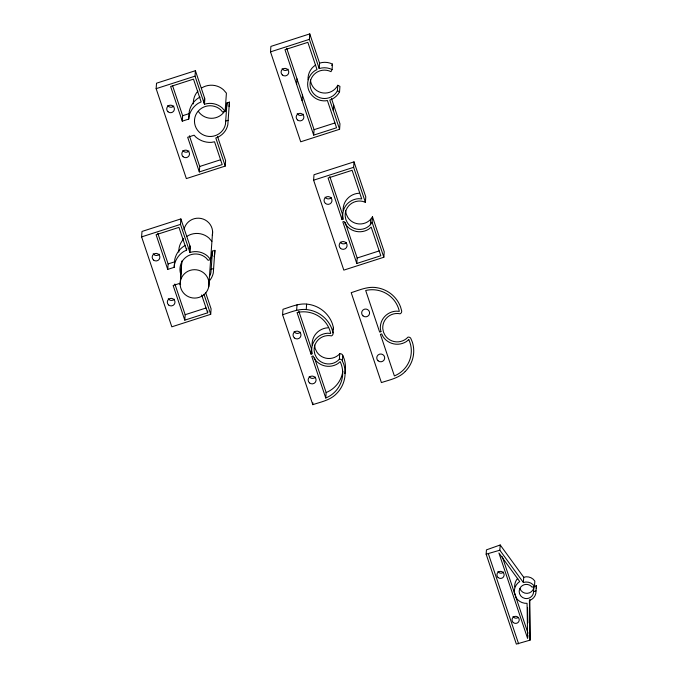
<?xml version="1.0" encoding="UTF-8"?>
<svg xmlns="http://www.w3.org/2000/svg" width="678" height="678" viewBox="0 0 678 678"><rect width="100%" height="100%" fill="white"/><g stroke="black" fill="none" stroke-linecap="round" stroke-linejoin="round"><path stroke-width="1.02" d="M205.688 292.803L211.087 308.854L210.705 314.312L171.822 326.821L141.609 236.893L141.99 231.444L180.873 218.926L190.315 247.029L189.933 252.487A18.069 17.738 4 0 1 207.621 256.14L210.604 259.538L208.146 260.327L206.019 257.894A15.662 15.374 4 0 0 180.729 274.132M156.143 88.665L156.525 83.208L195.408 70.698L204.849 98.802L204.468 104.251A18.069 17.738 4 0 1 222.155 107.904L225.138 111.302L222.681 112.099L220.553 109.667A15.662 15.374 4 0 0 196.815 112.997A15.662 15.374 4 0 0 204.332 135.388A15.662 15.374 4 0 0 225.46 124.277L226.969 102.912L229.427 102.124L227.816 124.769A18.069 17.738 4 0 1 215.799 137.981L225.232 166.085L186.357 178.594L156.143 88.665L195.027 76.156L195.408 70.698M186.738 248.326L186.611 250.148L183.704 251.521A21.679 21.289 4 0 0 174.373 264.962L174.195 267.31L167.737 269.395L168.119 263.937L157.804 233.232M182.272 121.159L170.627 86.496L193.493 79.14L201.146 101.912L198.239 103.285A21.679 21.289 4 0 0 188.908 116.735L188.73 119.082L182.272 121.159L182.653 115.709L172.67 85.996M174.195 267.31L174.755 259.513A21.679 21.289 4 0 1 184.085 246.063L185.543 245.377M189.933 252.487L180.492 224.384L180.873 218.926M188.73 119.082L189.289 111.285A21.679 21.289 4 0 1 198.62 97.835L200.078 97.149M180.153 284.658L181.696 262.589M183.238 240.512L183.391 238.41M180.433 280.963L181.831 260.996M189.56 251.36L189.942 245.911M207.79 310.982L207.663 312.795L184.789 320.16L185.17 314.702L174.856 284.006M199.324 171.932L187.679 137.261L194.137 135.185L195.705 136.973A21.679 21.289 4 0 0 211.367 142.372L214.545 141.787L222.189 164.568L199.324 171.932L199.705 166.474L189.391 135.769M204.086 103.132L204.468 97.674M208.731 286.811A14.45 14.196 4 0 0 190.052 270.395A14.45 14.196 4 0 0 184.967 294.455A14.45 14.196 4 0 0 208.731 286.811L212.612 231.605M209.578 276.293A15.662 15.374 4 0 0 210.926 272.514L212.443 251.14L214.892 250.351L213.29 272.997A18.069 17.738 4 0 1 209.078 281.192M225.138 111.302L226.41 93.132L223.426 89.733A18.069 17.738 4 0 0 201.493 88.081M225.232 166.085L225.613 160.627L217.528 136.541M331.432 98.386L339.975 123.828L339.593 129.278L300.71 141.795L270.505 51.867L270.886 46.409L309.77 33.9L319.584 63.13L319.202 68.58A16.865 16.56 4 0 1 332.076 69.546L332.457 64.096A16.865 16.56 4 0 0 319.584 63.13M296.625 84.36L297.006 78.911M282.59 314.736L282.972 309.287C291.337 306.71 299.862 302.651 308.846 304.38A30.061 29.518 4 0 1 332.356 323.728L333.398 327.381L333.017 332.83A2.771 2.72 4 0 1 331.508 335.873A14.45 14.196 4 0 0 314.143 350.543L314.846 354.179L316.49 357.526A14.45 14.196 4 0 0 339.356 359.238L339.975 359.196A2.771 2.72 4 0 1 342.102 360.289L343.788 364.357A30.061 29.518 4 0 1 336.593 393.587C330.356 400.24 321.058 401.876 312.795 404.664L282.59 314.736C290.955 312.168 299.481 308.1 308.465 309.829A30.061 29.518 4 0 1 331.974 329.186L333.017 332.83M302.041 100.463L302.422 95.013M319.202 68.58L309.388 39.349L309.77 33.9M296.65 310.236L297.032 304.786M313.685 135.125L284.98 49.697L307.854 42.341L317.016 69.614L315.245 70.453A16.865 16.56 4 0 0 325.457 100.853L327.389 100.497L336.551 127.769L313.685 135.125L314.067 129.676L286.692 48.206M372.468 216.782L384.231 251.792L383.85 257.242L343.822 270.124L313.609 180.195L313.99 174.746L354.018 161.864L365.781 196.866L365.4 202.324L362.527 201.332A14.45 14.196 4 0 0 345.161 215.994L345.873 219.638L347.509 222.977A14.45 14.196 4 0 0 370.383 224.698L372.086 222.24L372.468 216.782L370.764 219.248L370.383 224.698M306.236 309.617L306.617 304.168M311.041 354.162L297.066 312.566A27.645 27.145 4 0 1 330.695 333.466L327.61 333.229A16.865 16.56 4 0 0 311.736 350.67L312.329 353.746L311.041 354.162L311.422 348.712L298.778 311.075M333.271 110.455L333.652 104.997M312.795 404.664L312.922 402.851M337.78 85.284L339.932 86.352L339.551 91.801L337.398 90.733L337.78 85.284A14.45 14.196 4 0 1 310.448 79.64M325.762 398.003A27.645 27.145 4 0 0 340.17 361.654L337.822 363.637A16.865 16.56 4 0 1 314.473 358.815L313.092 355.992L311.795 356.408L325.762 398.003L326.143 392.554L314.507 357.891M342.059 219.621L328.093 178.026L352.102 170.297L361.721 198.917L358.628 198.688A16.865 16.56 4 0 0 342.763 216.129L343.356 219.206L342.059 219.621L342.441 214.163L329.805 176.534M339.356 359.238L339.737 353.789L340.356 353.738A2.771 2.72 4 0 1 342.483 354.84L344.17 358.899A30.061 29.518 4 0 1 344.873 373.536M365.4 202.324L353.636 167.313L354.018 161.864M342.415 360.815L342.797 355.365M356.789 263.462L342.814 221.867L344.11 221.452L345.5 224.274A16.865 16.56 4 0 0 368.84 229.088L371.188 227.113L380.807 255.733L356.789 263.462L357.17 258.004L345.195 222.359M529.84 599.454L530.052 640.142L516.356 644.1L486.151 554.172L486.457 549.858L500.211 544.985L523.721 577.258A9.653 9.484 4 0 1 534.823 581.088L534.493 586.394A9.653 9.484 4 0 0 523.357 582.478L499.839 550.214L500.211 544.985M523.357 582.478L523.721 577.258M527.687 637.388L527.831 635.294M536.205 588.216A9.653 9.484 4 0 0 536.391 585.75L532.044 587.182L531.196 586.207A7.229 7.094 4 0 0 522.416 585.555L520.992 586.758A7.229 7.094 4 0 0 524.916 598.437L526.798 598.581A7.229 7.094 4 0 0 533.459 592.953L533.917 586.453L533.823 587.733A7.229 7.094 4 0 1 519.882 588.479M530.052 640.142L529.408 600.505A9.653 9.484 4 0 0 536.018 590.979L536.374 585.665M212.443 251.14L212.197 254.335A15.662 15.374 4 0 1 210.85 258.123M214.892 250.351L214.562 254.818A18.069 17.738 4 0 1 214.078 256.615M226.969 102.912L226.732 106.107A15.662 15.374 4 0 1 198.315 111.345M229.088 106.59L229.427 102.124M331.737 65.503L332.457 64.096M332.076 69.546L330.991 71.656A14.45 14.196 4 0 0 311.583 77.902A14.45 14.196 4 0 0 317.99 96.979A14.45 14.196 4 0 0 337.398 90.733M270.505 51.867L309.388 39.349M182.653 115.709L189.111 113.633M225.698 121.091L228.155 120.303M199.705 166.474L220.587 159.754M314.067 129.676L334.949 122.955M313.609 180.195L353.636 167.313M141.609 236.893L180.492 224.384M168.119 263.937L174.577 261.861M211.172 269.319L213.621 268.53M357.17 258.004L379.18 250.919M185.17 314.702L206.053 307.99M486.151 554.172L499.839 550.214M533.552 591.674L536.001 590.885M211.875 241.36L208.892 237.961A18.069 17.738 4 0 0 186.959 236.317M180.645 284.607L179.602 283.412L173.144 285.497L184.789 320.16M502.288 556.714L527.976 633.21M488.406 553.892L518.611 643.82M372.086 222.24L383.85 257.242M339.593 129.278L329.779 100.056A16.865 16.56 4 0 0 339.551 91.801M195.027 76.156L204.468 104.251M203.959 294.235L210.705 314.312M186.611 250.148L178.967 227.367L156.093 234.724L167.737 269.395M201.671 294.972L207.663 312.795M514.314 592.14L516.28 597.979A12.085 11.865 4 0 0 527.069 603.344L527.611 638.43L498.915 553.002L519.729 581.563A12.085 11.865 4 0 0 514.314 592.131M345.543 210.544L346.255 214.189L347.89 217.528A14.45 14.196 4 0 0 370.764 219.248M314.524 345.085L315.228 348.729L316.872 352.068A14.45 14.196 4 0 0 339.737 353.789M527.577 607.403L527.823 622.887M184.035 229.461A14.45 14.196 4 0 1 201.12 218.486A14.45 14.196 4 0 1 212.333 235.3M159.288 254.242A3.856 3.788 4 0 1 153.186 253.784M174.39 299.21A3.856 3.788 4 0 1 168.288 298.752M178.831 252.14A18.069 17.738 4 0 1 183.391 239.326M173.814 106.014A3.856 3.788 4 0 1 167.72 105.556M188.916 150.974A3.856 3.788 4 0 1 182.823 150.516M193.366 103.912A18.069 17.738 4 0 1 197.917 91.098M308.041 79.767A16.865 16.56 4 0 1 315.626 64.995M303.278 114.175A3.856 3.788 4 0 1 297.184 113.718M288.175 69.215A3.856 3.788 4 0 1 282.082 68.758M503.593 572.046A3.61 3.551 4 0 1 497.881 571.613M517.984 617.607A3.61 3.551 4 0 1 512.983 616.582M514.678 586.919A12.094 11.873 4 0 1 517.729 578.342M343.144 210.672A16.865 16.56 4 0 1 359.009 193.238M331.373 197.62A3.975 3.907 4 0 1 325.084 197.145M346.475 242.588A3.975 3.907 4 0 1 340.186 242.114M342.822 371.264A27.645 27.145 4 0 1 326.143 392.554M333.398 327.381A2.771 2.72 4 0 1 333.186 329.161M312.117 345.221A16.865 16.56 4 0 1 327.991 327.779M315.456 377.129A3.975 3.907 4 0 1 309.168 376.654M300.354 332.161A3.975 3.907 4 0 1 294.066 331.695M405.215 371.51C398.969 378.163 389.681 379.799 381.409 382.587L351.204 292.659C359.569 290.082 368.095 286.023 377.078 287.752A30.061 29.518 4 0 1 400.596 307.1L401.63 310.753A2.771 2.72 4 0 1 400.122 313.795A14.45 14.196 4 0 0 382.756 328.457L383.46 332.101L385.104 335.441A14.45 14.196 4 0 0 407.97 337.161L408.588 337.11A2.771 2.72 4 0 1 410.715 338.212L412.41 342.28A30.061 29.518 4 0 1 405.215 371.51M408.783 339.576L406.436 341.551A16.865 16.56 4 0 1 383.087 336.737L381.706 333.915L380.409 334.33L394.384 375.926A27.645 27.145 4 0 0 408.783 339.576M380.951 331.669L379.655 332.084L365.688 290.489A27.645 27.145 4 0 1 399.317 311.38L396.223 311.151A16.865 16.56 4 0 0 380.35 328.593L380.951 331.669M378.078 360.806A3.975 3.907 4 0 0 384.612 358.696A3.975 3.907 4 0 0 379.477 354.187A3.975 3.907 4 0 0 378.078 360.806M362.976 315.838A3.975 3.907 4 0 0 369.51 313.736A3.975 3.907 4 0 0 364.374 309.219A3.975 3.907 4 0 0 362.976 315.838M153.457 259.988A3.856 3.788 4 0 0 159.796 257.945A3.856 3.788 4 0 0 154.821 253.572A3.856 3.788 4 0 0 153.457 259.988M168.568 304.947A3.856 3.788 4 0 0 174.907 302.913A3.856 3.788 4 0 0 169.924 298.532A3.856 3.788 4 0 0 168.568 304.947M167.991 111.76A3.856 3.788 4 0 0 174.331 109.717A3.856 3.788 4 0 0 169.347 105.344A3.856 3.788 4 0 0 167.991 111.76M183.094 156.72A3.856 3.788 4 0 0 189.433 154.677A3.856 3.788 4 0 0 184.458 150.304A3.856 3.788 4 0 0 183.094 156.72M282.353 74.961A3.856 3.788 4 0 0 288.692 72.919A3.856 3.788 4 0 0 283.709 68.546A3.856 3.788 4 0 0 282.353 74.961M297.456 119.921A3.856 3.788 4 0 0 303.795 117.879A3.856 3.788 4 0 0 298.812 113.506A3.856 3.788 4 0 0 297.456 119.921M498.127 577.546A3.61 3.551 4 0 0 504.068 575.63A3.61 3.551 4 0 0 499.398 571.529A3.61 3.551 4 0 0 498.127 577.546M513.229 622.506A3.61 3.551 4 0 0 519.17 620.59A3.61 3.551 4 0 0 514.5 616.488A3.61 3.551 4 0 0 513.229 622.506M325.381 203.375A3.975 3.907 4 0 0 331.915 201.273A3.975 3.907 4 0 0 326.779 196.756A3.975 3.907 4 0 0 325.381 203.375M340.483 248.343A3.975 3.907 4 0 0 347.017 246.233A3.975 3.907 4 0 0 341.882 241.724A3.975 3.907 4 0 0 340.483 248.343M294.354 337.915A3.975 3.907 4 0 0 300.896 335.813A3.975 3.907 4 0 0 295.761 331.305A3.975 3.907 4 0 0 294.354 337.915M309.465 382.884A3.975 3.907 4 0 0 315.999 380.782A3.975 3.907 4 0 0 310.863 376.265A3.975 3.907 4 0 0 309.465 382.884"/></g></svg>
